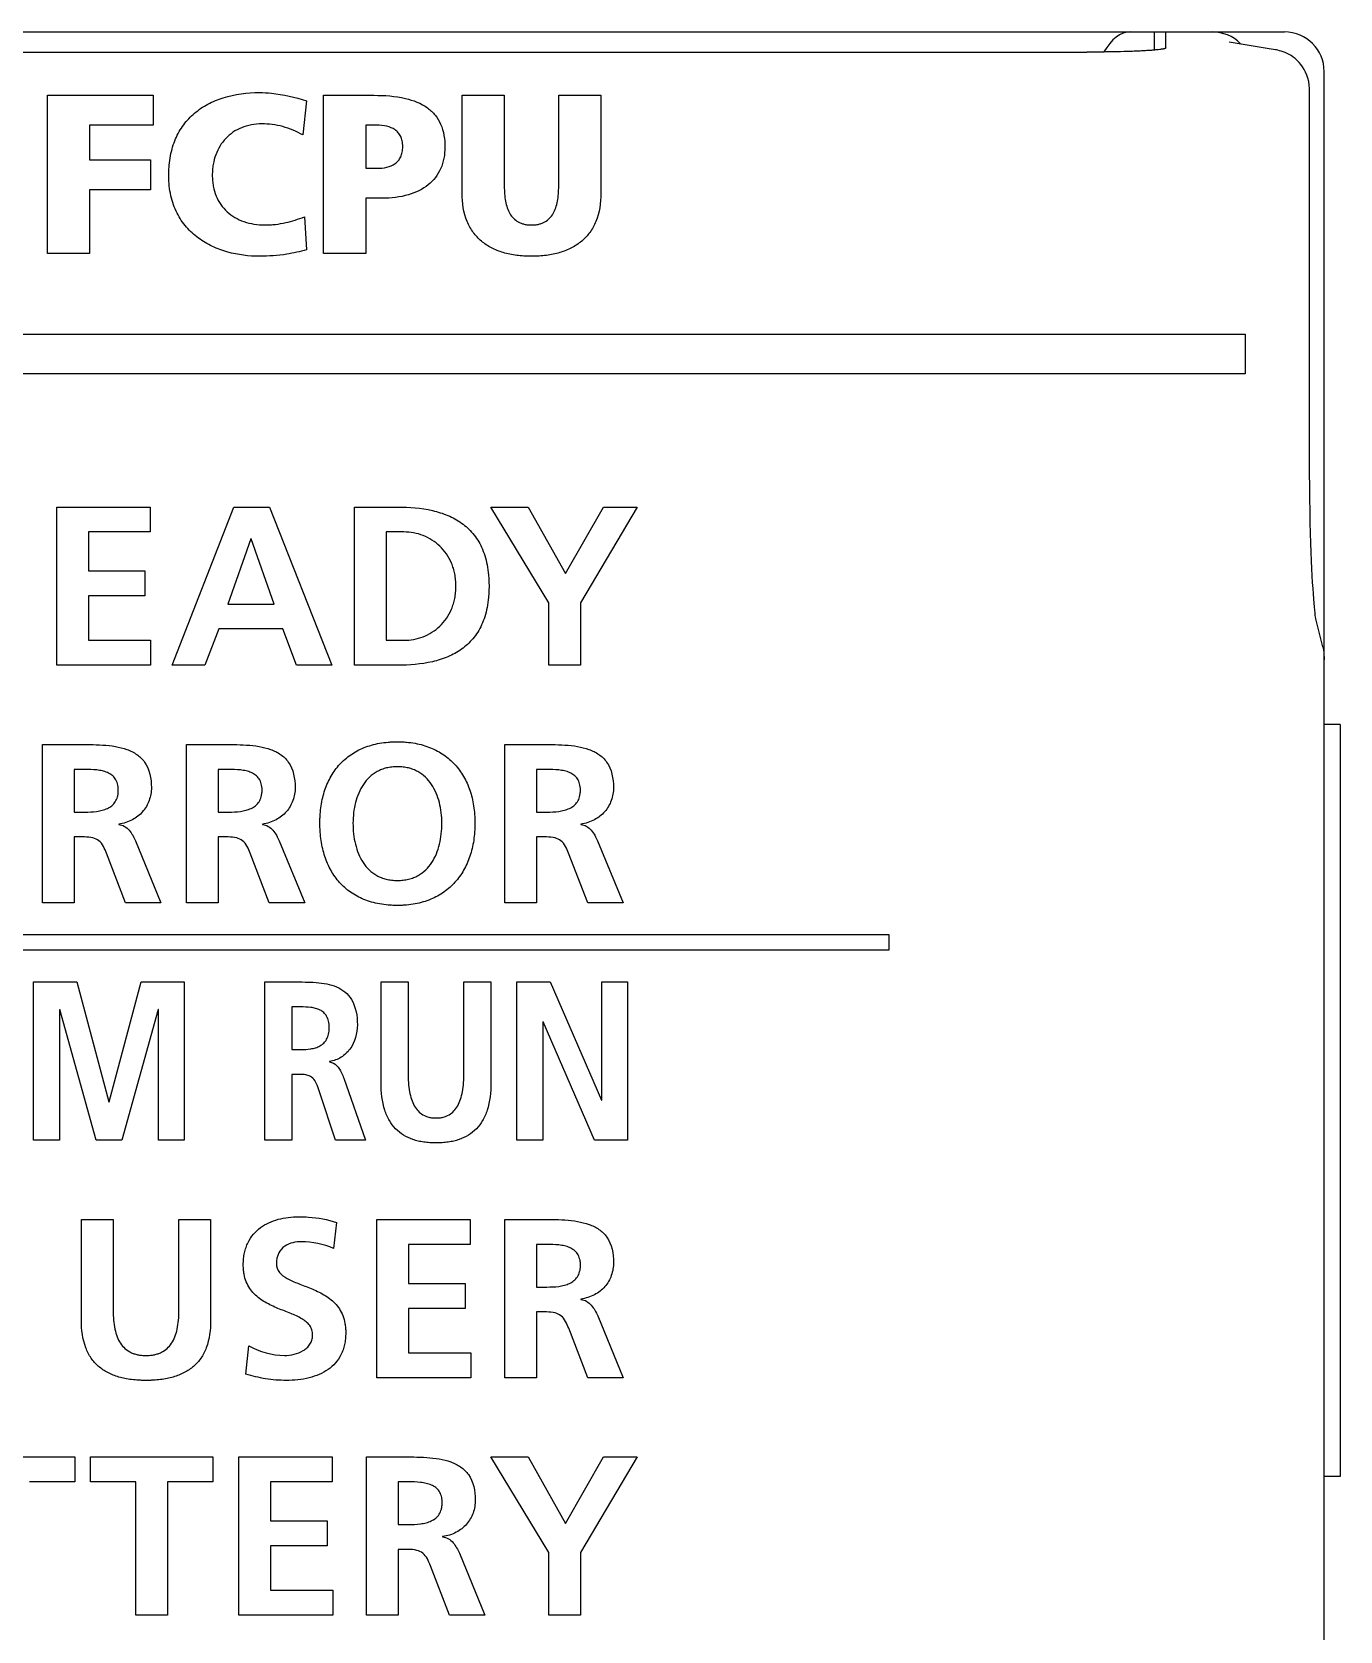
# Model space of a CAD drawing. Extents: x -3 to 202, y 0 to 153.
# Drawn here: x 185.77 to 202.3, y 104.28 to 124.48 of the extents above; entities that cross this region are included whole.
import ezdxf

# ---------------------------------------------------------------- set-up
doc = ezdxf.new("R2010")
doc.units = 0
doc.header["$LTSCALE"] = 19.36
doc.layers.get('0').update_dxf_attribs({"linetype": 'CONTINUOUS'})

msp = doc.modelspace()

# ---------------------------------------------------------------- linework, layer by layer
at = {"color": 7, "linetype": 'CONTINUOUS'}
for p, q in [((174.7985, 124.4832), (201.5985, 124.4832)), ((199.9485, 124.4832), (199.9485, 124.2539)), ((200.0985, 124.2818), (200.0985, 124.4832)), ((201.4038, 124.2712), (200.8979, 124.3555)), ((201.039, 124.3374), (201.0453, 124.331)), ((201.4848, 124.2577), (201.4038, 124.2712)), ((201.494, 124.256), (201.4848, 124.2577)), ((201.5135, 124.2521), (201.494, 124.256)), ((201.5346, 124.2471), (201.5135, 124.2521)), ((201.5569, 124.2407), (201.5346, 124.2471)), ((201.5801, 124.2329), (201.5569, 124.2407)), ((177.2985, 124.2288), (199.0985, 124.2288)), ((201.6042, 124.2235), (201.5801, 124.2329)), ((201.6289, 124.2123), (201.6042, 124.2235)), ((201.6541, 124.1992), (201.6289, 124.2123)), ((201.6796, 124.184), (201.6541, 124.1992)), ((201.7053, 124.1665), (201.6796, 124.184)), ((201.7309, 124.1467), (201.7053, 124.1665)), ((201.756, 124.1243), (201.7309, 124.1467)), ((201.7805, 124.0995), (201.756, 124.1243)), ((201.8038, 124.0721), (201.7805, 124.0995)), ((201.8257, 124.0421), (201.8038, 124.0721)), ((201.8459, 124.0097), (201.8257, 124.0421)), ((201.8641, 123.9748), (201.8459, 124.0097)), ((201.8799, 123.9376), (201.8641, 123.9748)), ((201.8929, 123.8981), (201.8799, 123.9376)), ((201.9028, 123.8566), (201.8929, 123.8981)), ((201.9092, 123.8133), (201.9028, 123.8566)), ((202.0985, 18.9832), (202.0985, 123.9832)), ((185.9691, 123.6831), (187.3065, 123.6831)), ((185.9691, 121.6842), (185.9691, 123.6831)), ((187.3065, 123.6831), (187.3065, 123.3052)), ((189.458, 123.6831), (190.0939, 123.6831)), ((189.458, 121.6842), (189.458, 123.6831)), ((191.2081, 123.6831), (191.7407, 123.6831)), ((191.2081, 122.4432), (191.2081, 123.6831)), ((191.7407, 123.6831), (191.7407, 122.5317)), ((192.428, 123.6831), (192.9606, 123.6831)), ((192.428, 122.5317), (192.428, 123.6831)), ((192.9606, 123.6831), (192.9606, 122.4432)), ((201.9119, 123.7685), (201.9092, 123.8133)), ((201.9119, 123.7613), (201.9119, 123.7685)), ((201.9125, 119.0683), (201.9119, 123.7613)), ((189.2399, 123.6145), (189.1968, 123.1818)), ((187.3065, 123.3052), (186.5017, 123.3052)), ((186.5017, 123.3052), (186.5017, 122.8669)), ((190.128, 123.3052), (189.9906, 123.3052)), ((189.9906, 123.3052), (189.9906, 122.7612)), ((186.5017, 122.8669), (187.2721, 122.8669)), ((187.2721, 122.8669), (187.2721, 122.489)), ((189.9906, 122.7612), (190.128, 122.7612)), ((187.2721, 122.489), (186.5017, 122.489)), ((186.5017, 122.489), (186.5017, 121.6842)), ((190.1969, 122.3829), (189.9906, 122.3829)), ((189.9906, 122.3829), (189.9906, 121.6842)), ((189.2168, 122.1483), (189.2426, 121.7301)), ((186.5017, 121.6842), (185.9691, 121.6842)), ((189.9906, 121.6842), (189.458, 121.6842)), ((175.2986, 120.6654), (201.0983, 120.6654)), ((201.0983, 120.6654), (201.0983, 120.1651)), ((201.0983, 120.1651), (175.2986, 120.1651)), ((201.9135, 118.9053), (201.9125, 119.0683)), ((201.9151, 118.7433), (201.9135, 118.9053)), ((201.9173, 118.5848), (201.9151, 118.7433)), ((201.9201, 118.4319), (201.9173, 118.5848)), ((186.0856, 118.482), (187.2652, 118.482)), ((186.0856, 116.4832), (186.0856, 118.482)), ((187.2652, 118.482), (187.2652, 118.1672)), ((187.5435, 116.4832), (188.3228, 118.482)), ((188.3228, 118.482), (188.7748, 118.482)), ((188.7748, 118.482), (189.5596, 116.4832)), ((189.8466, 118.482), (190.3933, 118.482)), ((189.8466, 116.4832), (189.8466, 118.482)), ((191.5708, 118.482), (192.0408, 118.482)), ((192.3012, 117.2735), (191.5708, 118.482)), ((192.0408, 118.482), (192.5131, 117.6432)), ((192.5131, 117.6432), (192.9944, 118.482)), ((193.4181, 118.482), (192.7022, 117.2735)), ((192.9944, 118.482), (193.4181, 118.482)), ((201.9233, 118.2867), (201.9201, 118.4319)), ((201.9269, 118.1512), (201.9233, 118.2867)), ((187.2652, 118.1672), (186.4866, 118.1672)), ((186.4866, 118.1672), (186.4866, 117.6745)), ((188.5374, 118.081), (188.248, 117.2563)), ((188.5433, 118.081), (188.5374, 118.081)), ((188.8323, 117.2563), (188.5433, 118.081)), ((190.4708, 118.1672), (190.2472, 118.1672)), ((190.2472, 118.1672), (190.2472, 116.7981)), ((201.9308, 118.0258), (201.9269, 118.1512)), ((201.9349, 117.9099), (201.9308, 118.0258)), ((201.9392, 117.8027), (201.9349, 117.9099)), ((201.9436, 117.7035), (201.9392, 117.8027)), ((186.4866, 117.6745), (187.1997, 117.6745)), ((187.1997, 117.6745), (187.1997, 117.3596)), ((201.9481, 117.612), (201.9436, 117.7035)), ((201.9527, 117.5282), (201.9481, 117.612)), ((201.9573, 117.452), (201.9527, 117.5282)), ((201.9619, 117.3833), (201.9573, 117.452)), ((201.9664, 117.3218), (201.9619, 117.3833)), ((187.1997, 117.3596), (186.4866, 117.3596)), ((186.4866, 117.3596), (186.4866, 116.7981)), ((188.248, 117.2563), (188.8323, 117.2563)), ((192.3012, 116.4832), (192.3012, 117.2735)), ((192.7022, 117.2735), (192.7022, 116.4832)), ((201.9708, 117.2675), (201.9664, 117.3218)), ((201.975, 117.22), (201.9708, 117.2675)), ((201.979, 117.179), (201.975, 117.22)), ((201.9828, 117.144), (201.979, 117.179)), ((201.9862, 117.1148), (201.9828, 117.144)), ((201.9893, 117.091), (201.9862, 117.1148)), ((201.992, 117.0727), (201.9893, 117.091)), ((201.994, 117.0602), (201.992, 117.0727)), ((201.9952, 117.0538), (201.994, 117.0602)), ((202.0797, 116.7137), (201.9951, 117.0542)), ((186.4866, 116.7981), (187.271, 116.7981)), ((187.271, 116.7981), (187.271, 116.4832)), ((188.1333, 116.9414), (187.959, 116.4832)), ((188.944, 116.9414), (188.1333, 116.9414)), ((189.1159, 116.4832), (188.944, 116.9414)), ((190.2472, 116.7981), (190.4708, 116.7981)), ((187.271, 116.4832), (186.0856, 116.4832)), ((187.959, 116.4832), (187.5435, 116.4832)), ((189.5596, 116.4832), (189.1159, 116.4832)), ((190.3933, 116.4832), (189.8466, 116.4832)), ((192.7022, 116.4832), (192.3012, 116.4832)), ((202.2985, 115.7332), (202.0985, 115.7332)), ((202.2985, 115.7332), (202.2985, 106.2332)), ((185.9075, 115.482), (186.3398, 115.482)), ((185.9075, 113.4832), (185.9075, 115.482)), ((187.7237, 115.482), (188.1561, 115.482)), ((187.7237, 113.4832), (187.7237, 115.482)), ((191.7455, 115.482), (192.1779, 115.482)), ((191.7455, 113.4832), (191.7455, 115.482)), ((186.4401, 115.1672), (186.3085, 115.1672)), ((186.3085, 115.1672), (186.3085, 114.6287)), ((188.2563, 115.1672), (188.1247, 115.1672)), ((188.1247, 115.1672), (188.1247, 114.6287)), ((192.2781, 115.1672), (192.1465, 115.1672)), ((192.1465, 115.1672), (192.1465, 114.6287)), ((186.3085, 114.6287), (186.4401, 114.6287)), ((188.1247, 114.6287), (188.2563, 114.6287)), ((192.1465, 114.6287), (192.2781, 114.6287)), ((186.8697, 114.4768), (186.8697, 114.4713)), ((188.6859, 114.4768), (188.6859, 114.4713)), ((192.7077, 114.4768), (192.7077, 114.4713)), ((186.4373, 114.3138), (186.3085, 114.3138)), ((186.3085, 114.3138), (186.3085, 113.4832)), ((187.0815, 114.2649), (187.4023, 113.4832)), ((188.2536, 114.3138), (188.1247, 114.3138)), ((188.1247, 114.3138), (188.1247, 113.4832)), ((188.8978, 114.2649), (189.2185, 113.4832)), ((192.2754, 114.3138), (192.1465, 114.3138)), ((192.1465, 114.3138), (192.1465, 113.4832)), ((192.9196, 114.2649), (193.2403, 113.4832)), ((186.9558, 113.4832), (186.715, 114.1074)), ((188.772, 113.4832), (188.5312, 114.1074)), ((192.7939, 113.4832), (192.553, 114.1074)), ((186.3085, 113.4832), (185.9075, 113.4832)), ((187.4023, 113.4832), (186.9558, 113.4832)), ((188.1247, 113.4832), (187.7237, 113.4832)), ((189.2185, 113.4832), (188.772, 113.4832)), ((192.1465, 113.4832), (191.7455, 113.4832)), ((193.2403, 113.4832), (192.7939, 113.4832)), ((175.7992, 113.0825), (196.5993, 113.0825)), ((196.5993, 113.0825), (196.5993, 112.8824)), ((196.5993, 112.8824), (175.7992, 112.8824)), ((185.7941, 112.4819), (186.3391, 112.4819)), ((185.7941, 110.483), (185.7941, 112.4819)), ((186.3391, 112.4819), (186.7429, 110.9671)), ((186.7481, 110.9671), (187.1518, 112.4819)), ((187.1518, 112.4819), (187.6968, 112.4819)), ((187.6968, 112.4819), (187.6968, 110.483)), ((188.7159, 112.4819), (189.0835, 112.4819)), ((188.7159, 110.483), (188.7159, 112.4819)), ((190.1842, 112.4819), (190.5246, 112.4819)), ((190.1842, 111.2046), (190.1842, 112.4819)), ((190.5246, 112.4819), (190.5246, 111.3278)), ((191.2305, 112.4819), (191.5708, 112.4819)), ((191.2305, 111.3278), (191.2305, 112.4819)), ((191.5708, 112.4819), (191.5708, 111.2046)), ((191.9009, 112.4819), (192.3191, 112.4819)), ((191.9009, 110.483), (191.9009, 112.4819)), ((192.3191, 112.4819), (192.9665, 110.9871)), ((192.9713, 112.4819), (193.2972, 112.4819)), ((192.9713, 110.9871), (192.9713, 112.4819)), ((193.2972, 112.4819), (193.2972, 110.483)), ((186.1252, 112.1325), (186.12, 112.1269)), ((186.12, 112.1269), (186.12, 110.483)), ((186.5823, 110.483), (186.1252, 112.1325)), ((187.3658, 112.1325), (186.9086, 110.483)), ((187.3709, 112.1325), (187.3658, 112.1325)), ((187.3709, 110.483), (187.3709, 112.1325)), ((189.1686, 112.1668), (189.0566, 112.1668)), ((189.0566, 112.1668), (189.0566, 111.6285)), ((192.2316, 111.9779), (192.2268, 111.9779)), ((192.2268, 111.9779), (192.2268, 110.483)), ((192.8814, 110.483), (192.2316, 111.9779)), ((189.0566, 111.6285), (189.1686, 111.6285)), ((189.1662, 111.3135), (189.0566, 111.3135)), ((189.0566, 111.3135), (189.0566, 110.483)), ((189.5334, 111.4768), (189.5334, 111.4711)), ((189.6065, 110.483), (189.4022, 111.1073)), ((189.7136, 111.2649), (189.9861, 110.483)), ((186.7429, 110.9671), (186.7481, 110.9671)), ((192.9665, 110.9871), (192.9713, 110.9871)), ((186.12, 110.483), (185.7941, 110.483)), ((186.9086, 110.483), (186.5823, 110.483)), ((187.6968, 110.483), (187.3709, 110.483)), ((189.0566, 110.483), (188.7159, 110.483)), ((189.9861, 110.483), (189.6065, 110.483)), ((192.2268, 110.483), (191.9009, 110.483)), ((193.2972, 110.483), (192.8814, 110.483)), ((186.398, 109.4815), (186.799, 109.4815)), ((186.398, 108.2043), (186.398, 109.4815)), ((186.799, 109.4815), (186.799, 108.3274)), ((187.6293, 109.4815), (188.0303, 109.4815)), ((187.6293, 108.3274), (187.6293, 109.4815)), ((188.0303, 109.4815), (188.0303, 108.2043)), ((189.6202, 109.4443), (189.5827, 109.115)), ((190.1301, 109.4815), (191.3101, 109.4815)), ((190.1301, 107.4827), (190.1301, 109.4815)), ((191.3101, 109.4815), (191.3101, 109.1665)), ((191.7462, 109.4815), (192.1786, 109.4815)), ((191.7462, 107.4827), (191.7462, 109.4815)), ((191.3101, 109.1665), (190.5311, 109.1665)), ((190.5311, 109.1665), (190.5311, 108.674)), ((192.2788, 109.1665), (192.1469, 109.1665)), ((192.1469, 109.1665), (192.1469, 108.6282)), ((190.5311, 108.674), (191.2442, 108.674)), ((191.2442, 108.674), (191.2442, 108.359)), ((192.1469, 108.6282), (192.2788, 108.6282)), ((191.2442, 108.359), (190.5311, 108.359)), ((190.5311, 108.359), (190.5311, 107.7978)), ((192.2757, 108.3131), (192.1469, 108.3131)), ((192.1469, 108.3131), (192.1469, 107.4827)), ((192.7084, 108.4764), (192.7084, 108.4708)), ((192.7942, 107.4827), (192.5537, 108.107)), ((192.9203, 108.2646), (193.241, 107.4827)), ((188.4747, 107.5256), (188.5119, 107.8865)), ((190.5311, 107.7978), (191.3159, 107.7978)), ((191.3159, 107.7978), (191.3159, 107.4827)), ((191.3159, 107.4827), (190.1301, 107.4827)), ((192.1469, 107.4827), (191.7462, 107.4827)), ((193.241, 107.4827), (192.7942, 107.4827)), ((184.7702, 106.4814), (186.3164, 106.4814)), ((186.3164, 106.4814), (186.3164, 106.1665)), ((186.5134, 106.4814), (188.0599, 106.4814)), ((186.5134, 106.1665), (186.5134, 106.4814)), ((188.0599, 106.4814), (188.0599, 106.1665)), ((188.3869, 106.4814), (189.5668, 106.4814)), ((188.3869, 104.4825), (188.3869, 106.4814)), ((189.5668, 106.4814), (189.5668, 106.1665)), ((189.9992, 106.4814), (190.4319, 106.4814)), ((189.9992, 104.4825), (189.9992, 106.4814)), ((191.5708, 106.4814), (192.0408, 106.4814)), ((192.3012, 105.2728), (191.5708, 106.4814)), ((192.0408, 106.4814), (192.5131, 105.6425)), ((192.5131, 105.6425), (192.9944, 106.4814)), ((193.4181, 106.4814), (192.7022, 105.2728)), ((192.9944, 106.4814), (193.4181, 106.4814)), ((186.3164, 106.1665), (185.7438, 106.1665)), ((187.0864, 106.1665), (186.5134, 106.1665)), ((187.0864, 104.4825), (187.0864, 106.1665)), ((188.0599, 106.1665), (187.4874, 106.1665)), ((187.4874, 106.1665), (187.4874, 104.4825)), ((189.5668, 106.1665), (188.7879, 106.1665)), ((188.7879, 106.1665), (188.7879, 105.6739)), ((190.5318, 106.1665), (190.4002, 106.1665)), ((190.4002, 106.1665), (190.4002, 105.628)), ((202.2985, 106.2332), (202.0985, 106.2332)), ((188.7879, 105.6739), (189.501, 105.6739)), ((189.501, 105.6739), (189.501, 105.359)), ((190.4002, 105.628), (190.5318, 105.628)), ((190.9618, 105.4761), (190.9618, 105.4706)), ((189.501, 105.359), (188.7879, 105.359)), ((188.7879, 105.359), (188.7879, 104.7974)), ((190.529, 105.3132), (190.4002, 105.3132)), ((190.4002, 105.3132), (190.4002, 104.4825)), ((191.1733, 105.2642), (191.4944, 104.4825)), ((192.3012, 104.4825), (192.3012, 105.2728)), ((192.7022, 105.2728), (192.7022, 104.4825)), ((191.0475, 104.4825), (190.8067, 105.1068)), ((188.7879, 104.7974), (189.5727, 104.7974)), ((189.5727, 104.7974), (189.5727, 104.4825)), ((187.4874, 104.4825), (187.0864, 104.4825)), ((189.5727, 104.4825), (188.3869, 104.4825)), ((190.4002, 104.4825), (189.9992, 104.4825)), ((191.4944, 104.4825), (191.0475, 104.4825)), ((192.7022, 104.4825), (192.3012, 104.4825))]:
    msp.add_line(p, q, dxfattribs=at)
msp.add_arc((201.5985, 123.9832), 0.5, 0, 90, dxfattribs=at)
for centre, major_axis, ratio, start_param, end_param in [((199.6485, 123.4832), (0, 1), 0.5, 0, 0.7260492), ((200.6722, 123.9972), (0.4714, 0.1762), 0.9609015, 0.4043398, 1.199851)]:
    msp.add_ellipse(centre, major_axis=major_axis, ratio=ratio, start_param=start_param, end_param=end_param, dxfattribs=at)
for points, knots in [([(200.0985, 124.2818), (200.0985, 124.2808), (200.0971, 124.2786), (200.0932, 124.2762), (200.0872, 124.2737), (200.0788, 124.2712), (200.0682, 124.2688), (200.0552, 124.2663), (200.04, 124.2639), (200.0153, 124.2605), (199.9789, 124.2565), (199.9289, 124.2521), (199.871, 124.248), (199.8056, 124.2442), (199.7332, 124.2407), (199.6251, 124.2365), (199.4782, 124.2324), (199.2922, 124.2295), (199.1639, 124.2288), (199.0985, 124.2288)], [0, 0, 0, 0, 0.0028299, 0.0072073, 0.0136394, 0.0222675, 0.0331352, 0.0462487, 0.0615969, 0.0791566, 0.1207772, 0.1707803, 0.2287388, 0.2941405, 0.3663931, 0.4448288, 0.6172349, 0.8047438, 1, 1, 1, 1]), ([(188.6501, 121.6498), (188.5141, 121.6498), (188.3078, 121.6757), (188.0503, 121.7691), (187.8714, 121.8733), (187.7163, 122.0147), (187.6169, 122.164), (187.5589, 122.3009), (187.5261, 122.416), (187.5095, 122.519), (187.5026, 122.6065), (187.501, 122.6733), (187.5024, 122.7387), (187.5079, 122.8205), (187.5214, 122.918), (187.5484, 123.0287), (187.597, 123.1631), (187.6826, 123.314), (187.8229, 123.4636), (187.9944, 123.5788), (188.2658, 123.69), (188.4932, 123.7175), (188.647, 123.7175)], [0, 0, 0, 0, 0.1171077, 0.1762567, 0.2350923, 0.2942319, 0.3554843, 0.3878694, 0.4219927, 0.4583561, 0.4775463, 0.4974905, 0.5159326, 0.5338235, 0.5680937, 0.6006249, 0.6317457, 0.6910025, 0.7485932, 0.8068354, 0.8675058, 1, 1, 1, 1]), ([(188.647, 123.7175), (188.6975, 123.7175), (188.8987, 123.7062), (189.0956, 123.6575), (189.2399, 123.6145)], [0, 0, 0, 0, 0.2513558, 1, 1, 1, 1]), ([(190.0939, 123.6831), (190.227, 123.6831), (190.4622, 123.6684), (190.7314, 123.5678), (190.8719, 123.4366), (190.9695, 123.2741), (190.99, 123.1265), (190.99, 123.0275)], [0, 0, 0, 0, 0.3154548, 0.5557743, 0.6608731, 0.76522, 1, 1, 1, 1]), ([(188.6756, 123.3224), (188.5884, 123.3224), (188.4188, 123.2936), (188.2427, 123.1732), (188.1452, 123.0448), (188.0913, 122.933), (188.0642, 122.8302), (188.0532, 122.7431), (188.0504, 122.674), (188.0534, 122.6043), (188.0657, 122.515), (188.0957, 122.4114), (188.1555, 122.3014), (188.2634, 122.178), (188.4121, 122.093), (188.5804, 122.0517), (188.6826, 122.0442), (188.7405, 122.0451), (188.7515, 122.0455)], [0, 0, 0, 0, 0.126382, 0.2417863, 0.2994779, 0.3586708, 0.4204546, 0.4526518, 0.4858467, 0.5205452, 0.5537161, 0.6163312, 0.6756981, 0.7337466, 0.8522055, 0.9160389, 0.9841529, 1, 1, 1, 1]), ([(189.1968, 123.1818), (189.1159, 123.2265), (188.9473, 123.2991), (188.7646, 123.3224), (188.6756, 123.3224)], [0, 0, 0, 0, 0.5093485, 1, 1, 1, 1]), ([(190.128, 122.7612), (190.1712, 122.7612), (190.2527, 122.7675), (190.3479, 122.8049), (190.4038, 122.8561), (190.4349, 122.9056), (190.4501, 122.955), (190.4564, 122.9995), (190.4579, 123.0358), (190.4564, 123.0718), (190.4501, 123.1151), (190.4348, 123.1634), (190.4037, 123.2118), (190.3476, 123.2621), (190.2526, 123.2988), (190.1712, 123.3052), (190.128, 123.3052)], [0, 0, 0, 0, 0.1330407, 0.250252, 0.3062774, 0.3642834, 0.4283001, 0.4639084, 0.502525, 0.5400835, 0.5747746, 0.6373719, 0.6944771, 0.7500186, 0.8669691, 1, 1, 1, 1]), ([(190.99, 123.0275), (190.99, 122.9353), (190.9597, 122.7537), (190.7871, 122.5314), (190.5166, 122.4044), (190.3093, 122.3829), (190.1969, 122.3829)], [0, 0, 0, 0, 0.2406885, 0.4632207, 0.7066885, 1, 1, 1, 1]), ([(192.9606, 122.4432), (192.9606, 122.3231), (192.9355, 122.1463), (192.8271, 121.9495), (192.7214, 121.8362), (192.5908, 121.7504), (192.4387, 121.691), (192.2989, 121.6629), (192.179, 121.6516), (192.0845, 121.6489), (191.99, 121.6516), (191.8701, 121.6629), (191.7302, 121.691), (191.5781, 121.7504), (191.4475, 121.8362), (191.3417, 121.9495), (191.2332, 122.1462), (191.2081, 122.3231), (191.2081, 122.4432)], [0, 0, 0, 0, 0.1342205, 0.1924924, 0.2486736, 0.3056104, 0.3655567, 0.4300349, 0.4642875, 0.499956, 0.535626, 0.5698825, 0.6343751, 0.6943404, 0.7512968, 0.807494, 0.8657759, 1, 1, 1, 1]), ([(191.7407, 122.5317), (191.7407, 122.4692), (191.7462, 122.3775), (191.7749, 122.2632), (191.8073, 122.1894), (191.8535, 122.1272), (191.9047, 122.0881), (191.9521, 122.0662), (191.9924, 122.0539), (192.0288, 122.0478), (192.0599, 122.0454), (192.0845, 122.0447), (192.1091, 122.0454), (192.1401, 122.0478), (192.1765, 122.0539), (192.2168, 122.0662), (192.2642, 122.0882), (192.3153, 122.1272), (192.3614, 122.1894), (192.3938, 122.2632), (192.4225, 122.3775), (192.428, 122.4692), (192.428, 122.5317)], [0, 0, 0, 0, 0.1384708, 0.2014312, 0.2600685, 0.3156862, 0.3711718, 0.4002666, 0.4310369, 0.4641106, 0.481708, 0.5001033, 0.5184755, 0.5360513, 0.5690865, 0.5998243, 0.6288927, 0.6843424, 0.7399417, 0.7985715, 0.8615295, 1, 1, 1, 1]), ([(188.7515, 122.0455), (188.7624, 122.0458), (188.7952, 122.0474), (188.8713, 122.0544), (189.0179, 122.0799), (189.1395, 122.1178), (189.2168, 122.1483)], [0, 0, 0, 0, 0.0685367, 0.2058152, 0.4789194, 1, 1, 1, 1]), ([(189.2426, 121.7301), (189.1595, 121.7097), (188.9648, 121.6634), (188.7642, 121.6498), (188.6501, 121.6498)], [0, 0, 0, 0, 0.4287349, 1, 1, 1, 1]), ([(190.3933, 118.482), (190.5404, 118.482), (190.7579, 118.4655), (191.0278, 118.3822), (191.2045, 118.2868), (191.3532, 118.1508), (191.4444, 118.0038), (191.4965, 117.8675), (191.5259, 117.7504), (191.5404, 117.6448), (191.5464, 117.5542), (191.5479, 117.4826), (191.5464, 117.411), (191.5404, 117.3204), (191.5259, 117.2148), (191.4965, 117.0977), (191.4444, 116.9614), (191.3532, 116.8144), (191.2045, 116.6784), (191.0278, 116.583), (190.7579, 116.4997), (190.5404, 116.4832), (190.3933, 116.4832)], [0, 0, 0, 0, 0.1262384, 0.184979, 0.2413012, 0.2971701, 0.355966, 0.387862, 0.4221351, 0.4593369, 0.4792061, 0.5, 0.5207939, 0.5406631, 0.5778649, 0.612138, 0.644034, 0.7028299, 0.7586988, 0.815021, 0.8737616, 1, 1, 1, 1]), ([(190.4708, 116.7981), (190.5537, 116.7981), (190.6797, 116.8215), (190.829, 116.8967), (190.9295, 116.9747), (191.0142, 117.0736), (191.0677, 117.1716), (191.0989, 117.2583), (191.1164, 117.3291), (191.1272, 117.4043), (191.1307, 117.4826), (191.1272, 117.5609), (191.1164, 117.6362), (191.0989, 117.707), (191.0677, 117.7938), (191.0143, 117.8918), (190.9295, 117.9907), (190.829, 118.0686), (190.6797, 118.1437), (190.5537, 118.1672), (190.4708, 118.1672)], [0, 0, 0, 0, 0.117356, 0.1762325, 0.2356328, 0.2963174, 0.3594488, 0.3924584, 0.4267098, 0.4624597, 0.4999811, 0.5375294, 0.573299, 0.6075636, 0.640581, 0.7037148, 0.7643915, 0.8237807, 0.8826482, 1, 1, 1, 1]), ([(202.0797, 116.7137), (202.0828, 116.7013), (202.0941, 116.648), (202.0985, 116.5934), (202.0985, 116.5518)], [0, 0, 0, 0, 0.2359078, 1, 1, 1, 1]), ([(186.3398, 115.482), (186.4493, 115.482), (186.6122, 115.4835), (186.8241, 115.4612), (186.9706, 115.4259), (187.1005, 115.3631), (187.2497, 115.2191), (187.282, 115.051), (187.282, 114.9408)], [0, 0, 0, 0, 0.2635377, 0.3914939, 0.5118697, 0.6244725, 0.7347976, 1, 1, 1, 1]), ([(188.1561, 115.482), (188.2656, 115.482), (188.4285, 115.4835), (188.6404, 115.4612), (188.7868, 115.4259), (188.9167, 115.3631), (189.066, 115.2191), (189.0983, 115.051), (189.0983, 114.9408)], [0, 0, 0, 0, 0.2635377, 0.3914939, 0.5118697, 0.6244725, 0.7347976, 1, 1, 1, 1]), ([(190.3609, 113.4491), (190.351, 113.4493), (190.322, 113.4502), (190.2562, 113.4544), (190.1658, 113.4662), (190.0629, 113.4901), (189.9375, 113.5331), (189.7961, 113.6089), (189.6545, 113.7344), (189.5446, 113.8891), (189.4804, 114.0373), (189.4445, 114.1657), (189.425, 114.2689), (189.4153, 114.3582), (189.4114, 114.4319), (189.4104, 114.4885), (189.4114, 114.545), (189.4154, 114.6185), (189.4252, 114.7075), (189.445, 114.8101), (189.4813, 114.9375), (189.546, 115.0843), (189.6567, 115.2368), (189.7744, 115.3388), (189.8814, 115.4035), (189.9696, 115.4441), (190.0649, 115.4762), (190.1673, 115.4994), (190.2572, 115.511), (190.3323, 115.5157), (190.371, 115.5165), (190.3906, 115.5165)], [0, 0, 0, 0, 0.0092748, 0.0272996, 0.0618954, 0.0947934, 0.1262825, 0.1861563, 0.2440735, 0.3023664, 0.3629922, 0.3946896, 0.4274802, 0.4614763, 0.4789578, 0.4967725, 0.5145767, 0.5320284, 0.5659145, 0.5985421, 0.6300398, 0.6902152, 0.7480754, 0.8056325, 0.8350621, 0.865294, 0.8966248, 0.9293404, 0.9637118, 0.9816023, 1, 1, 1, 1]), ([(190.3906, 115.5165), (190.4099, 115.5165), (190.448, 115.5157), (190.5223, 115.5109), (190.6113, 115.4991), (190.7129, 115.4755), (190.8077, 115.4429), (190.8956, 115.4017), (191.0027, 115.3363), (191.1206, 115.2335), (191.232, 115.0807), (191.2978, 114.934), (191.3347, 114.807), (191.3549, 114.7052), (191.3671, 114.5984), (191.371, 114.4884), (191.3671, 114.3784), (191.3551, 114.2712), (191.3352, 114.1688), (191.2986, 114.0408), (191.2335, 113.8927), (191.1228, 113.7377), (190.981, 113.6114), (190.8398, 113.5346), (190.715, 113.4908), (190.6129, 113.4666), (190.5233, 113.4545), (190.4485, 113.4496), (190.4002, 113.4485), (190.3708, 113.4488), (190.3609, 113.4491)], [0, 0, 0, 0, 0.0178691, 0.0352703, 0.0687778, 0.1007762, 0.1315234, 0.1612869, 0.1903395, 0.2473028, 0.3045623, 0.3638878, 0.3948067, 0.4267309, 0.4597775, 0.4940449, 0.5283522, 0.5615068, 0.593591, 0.6247055, 0.6844724, 0.7421568, 0.7994759, 0.8585052, 0.8894095, 0.9215881, 0.9553169, 0.9728502, 0.990869, 1, 1, 1, 1]), ([(192.1779, 115.482), (192.2874, 115.482), (192.4503, 115.4835), (192.6622, 115.4612), (192.8086, 115.4259), (192.9385, 115.3631), (193.0878, 115.2191), (193.1201, 115.051), (193.1201, 114.9408)], [0, 0, 0, 0, 0.2635377, 0.3914939, 0.5118697, 0.6244725, 0.7347976, 1, 1, 1, 1]), ([(186.4401, 114.6287), (186.49, 114.6287), (186.5645, 114.6312), (186.6604, 114.6489), (186.7262, 114.6714), (186.784, 114.7064), (186.8216, 114.7482), (186.8431, 114.7886), (186.8552, 114.8237), (186.8613, 114.856), (186.8637, 114.884), (186.8644, 114.9061), (186.8638, 114.9279), (186.8613, 114.9549), (186.8554, 114.9859), (186.8434, 115.0196), (186.822, 115.058), (186.7844, 115.0975), (186.7269, 115.1298), (186.6613, 115.1501), (186.5651, 115.1655), (186.4904, 115.1672), (186.4401, 115.1672)], [0, 0, 0, 0, 0.130692, 0.1940865, 0.2543589, 0.3117774, 0.3688491, 0.398865, 0.4308727, 0.4657356, 0.4845139, 0.5043202, 0.5234502, 0.5415529, 0.5750781, 0.6057937, 0.6346009, 0.6896414, 0.7456743, 0.8051876, 0.8683609, 1, 1, 1, 1]), ([(188.2563, 114.6287), (188.3063, 114.6287), (188.3808, 114.6312), (188.4767, 114.6489), (188.5425, 114.6714), (188.6003, 114.7064), (188.6379, 114.7482), (188.6594, 114.7886), (188.6715, 114.8237), (188.6775, 114.856), (188.68, 114.884), (188.6806, 114.9061), (188.68, 114.9279), (188.6776, 114.9549), (188.6716, 114.9859), (188.6596, 115.0196), (188.6383, 115.058), (188.6007, 115.0975), (188.5432, 115.1298), (188.4776, 115.1501), (188.3814, 115.1655), (188.3067, 115.1672), (188.2563, 115.1672)], [0, 0, 0, 0, 0.130692, 0.1940865, 0.2543589, 0.3117774, 0.3688491, 0.398865, 0.4308727, 0.4657356, 0.4845139, 0.5043202, 0.5234502, 0.5415529, 0.5750781, 0.6057937, 0.6346009, 0.6896414, 0.7456743, 0.8051876, 0.8683609, 1, 1, 1, 1]), ([(190.3906, 115.2016), (190.3783, 115.2016), (190.3543, 115.2009), (190.3079, 115.1969), (190.2528, 115.1871), (190.1911, 115.1675), (190.1165, 115.1327), (190.0345, 115.0723), (189.9564, 114.9785), (189.8979, 114.869), (189.8436, 114.7065), (189.8244, 114.5306), (189.8334, 114.3541), (189.8559, 114.2236), (189.8948, 114.1008), (189.9519, 113.9895), (190.0293, 113.8943), (190.1117, 113.8333), (190.1869, 113.7982), (190.2497, 113.7786), (190.3058, 113.7687), (190.3533, 113.7646), (190.378, 113.764), (190.3906, 113.764)], [0, 0, 0, 0, 0.0178836, 0.0351608, 0.0681425, 0.0994804, 0.1296721, 0.1882476, 0.2467977, 0.3068677, 0.3688955, 0.4966364, 0.5625221, 0.6272162, 0.6899392, 0.75037, 0.8090969, 0.867959, 0.8984554, 0.9302651, 0.9639249, 0.9816283, 1, 1, 1, 1]), ([(190.3906, 113.764), (190.4031, 113.764), (190.4277, 113.7646), (190.4752, 113.7687), (190.5313, 113.7786), (190.594, 113.7982), (190.6692, 113.8333), (190.7515, 113.8943), (190.8289, 113.9895), (190.8859, 114.1008), (190.9248, 114.2236), (190.9473, 114.3541), (190.9564, 114.5306), (190.9372, 114.7065), (190.8829, 114.869), (190.8244, 114.9785), (190.7464, 115.0723), (190.6644, 115.1327), (190.5899, 115.1675), (190.5282, 115.1871), (190.4732, 115.1969), (190.4268, 115.2009), (190.4028, 115.2016), (190.3906, 115.2016)], [0, 0, 0, 0, 0.0183615, 0.0360556, 0.0696992, 0.1014964, 0.1319838, 0.1908382, 0.2495686, 0.3100106, 0.3727491, 0.4374607, 0.5033647, 0.6311408, 0.6931837, 0.7532646, 0.8118181, 0.8703857, 0.9005684, 0.9318936, 0.9648589, 0.9821267, 1, 1, 1, 1]), ([(192.2781, 114.6287), (192.3281, 114.6287), (192.4026, 114.6312), (192.4985, 114.6489), (192.5643, 114.6714), (192.6221, 114.7064), (192.6597, 114.7482), (192.6812, 114.7886), (192.6933, 114.8237), (192.6993, 114.856), (192.7018, 114.884), (192.7024, 114.9061), (192.7018, 114.9279), (192.6994, 114.9549), (192.6934, 114.9859), (192.6814, 115.0196), (192.6601, 115.058), (192.6225, 115.0975), (192.565, 115.1298), (192.4994, 115.1501), (192.4032, 115.1655), (192.3285, 115.1672), (192.2781, 115.1672)], [0, 0, 0, 0, 0.130692, 0.1940865, 0.2543589, 0.3117774, 0.3688491, 0.398865, 0.4308727, 0.4657356, 0.4845139, 0.5043202, 0.5234502, 0.5415529, 0.5750781, 0.6057937, 0.6346009, 0.6896414, 0.7456743, 0.8051876, 0.8683609, 1, 1, 1, 1]), ([(187.282, 114.9408), (187.282, 114.8844), (187.2638, 114.7726), (187.1788, 114.626), (187.0424, 114.5187), (186.9292, 114.4848), (186.8697, 114.4768)], [0, 0, 0, 0, 0.2496913, 0.4896488, 0.7340079, 1, 1, 1, 1]), ([(189.0983, 114.9408), (189.0983, 114.8844), (189.0801, 114.7726), (188.995, 114.626), (188.8587, 114.5187), (188.7455, 114.4848), (188.6859, 114.4768)], [0, 0, 0, 0, 0.2496913, 0.4896488, 0.7340079, 1, 1, 1, 1]), ([(193.1201, 114.9408), (193.1201, 114.8844), (193.1019, 114.7726), (193.0168, 114.626), (192.8805, 114.5187), (192.7673, 114.4848), (192.7077, 114.4768)], [0, 0, 0, 0, 0.2496913, 0.4896488, 0.7340079, 1, 1, 1, 1]), ([(186.8697, 114.4713), (186.8953, 114.4692), (186.946, 114.4525), (187.0236, 114.3821), (187.0603, 114.3122), (187.0815, 114.2649)], [0, 0, 0, 0, 0.2491754, 0.4970951, 1, 1, 1, 1]), ([(188.6859, 114.4713), (188.7115, 114.4692), (188.7623, 114.4525), (188.8398, 114.3821), (188.8765, 114.3122), (188.8978, 114.2649)], [0, 0, 0, 0, 0.2491754, 0.4970951, 1, 1, 1, 1]), ([(192.7077, 114.4713), (192.7333, 114.4692), (192.7841, 114.4525), (192.8616, 114.3821), (192.8983, 114.3122), (192.9196, 114.2649)], [0, 0, 0, 0, 0.2491754, 0.4970951, 1, 1, 1, 1]), ([(186.715, 114.1074), (186.6927, 114.1654), (186.6552, 114.2564), (186.537, 114.3107), (186.4731, 114.3138), (186.4373, 114.3138)], [0, 0, 0, 0, 0.4952646, 0.7145348, 1, 1, 1, 1]), ([(188.5312, 114.1074), (188.509, 114.1654), (188.4714, 114.2564), (188.3533, 114.3107), (188.2893, 114.3138), (188.2536, 114.3138)], [0, 0, 0, 0, 0.4952646, 0.7145348, 1, 1, 1, 1]), ([(192.553, 114.1074), (192.5308, 114.1654), (192.4932, 114.2564), (192.3751, 114.3107), (192.3111, 114.3138), (192.2754, 114.3138)], [0, 0, 0, 0, 0.4952646, 0.7145348, 1, 1, 1, 1]), ([(189.0835, 112.4819), (189.1765, 112.4819), (189.3151, 112.4833), (189.4954, 112.461), (189.6207, 112.4251), (189.7322, 112.3609), (189.8604, 112.2114), (189.8838, 112.0498), (189.8838, 111.9407)], [0, 0, 0, 0, 0.2485872, 0.369593, 0.4845092, 0.5948573, 0.7083785, 1, 1, 1, 1]), ([(189.1686, 111.6285), (189.211, 111.6285), (189.2745, 111.6311), (189.356, 111.6488), (189.4123, 111.6717), (189.4616, 111.7073), (189.4929, 111.7489), (189.5108, 111.7888), (189.5211, 111.8239), (189.5261, 111.8561), (189.5282, 111.884), (189.5288, 111.9061), (189.5283, 111.9279), (189.5262, 111.9548), (189.5212, 111.9856), (189.511, 112.0192), (189.4932, 112.0571), (189.462, 112.0964), (189.4129, 112.1292), (189.3568, 112.1497), (189.2749, 112.1651), (189.2113, 112.1668), (189.1686, 112.1668)], [0, 0, 0, 0, 0.1229187, 0.1829409, 0.2408504, 0.2977237, 0.3569233, 0.3891354, 0.4240695, 0.4625181, 0.4833077, 0.5052576, 0.5264132, 0.5464117, 0.5832992, 0.6167259, 0.647521, 0.7043035, 0.759495, 0.8164686, 0.8761861, 1, 1, 1, 1]), ([(189.8838, 111.9407), (189.8838, 111.8336), (189.8395, 111.6677), (189.684, 111.5209), (189.5847, 111.4849), (189.5334, 111.4768)], [0, 0, 0, 0, 0.511625, 0.7518194, 1, 1, 1, 1]), ([(189.4022, 111.1073), (189.3916, 111.1396), (189.3717, 111.1963), (189.3258, 111.2696), (189.2522, 111.31), (189.1966, 111.3135), (189.1662, 111.3135)], [0, 0, 0, 0, 0.2965619, 0.5238877, 0.7346267, 1, 1, 1, 1]), ([(189.5334, 111.4711), (189.5665, 111.468), (189.6325, 111.4282), (189.6804, 111.345), (189.7047, 111.2881), (189.7136, 111.2649)], [0, 0, 0, 0, 0.3497473, 0.7388056, 1, 1, 1, 1]), ([(190.5246, 111.3278), (190.5246, 111.2502), (190.5308, 111.1388), (190.5641, 111.002), (190.5994, 110.9187), (190.648, 110.8506), (190.7114, 110.7999), (190.7753, 110.775), (190.8318, 110.7652), (190.8777, 110.7628), (190.9236, 110.7652), (190.9799, 110.775), (191.0438, 110.7999), (191.1071, 110.8506), (191.1556, 110.9187), (191.191, 111.002), (191.2243, 111.1388), (191.2305, 111.2502), (191.2305, 111.3278)], [0, 0, 0, 0, 0.1546891, 0.2207912, 0.2800609, 0.3341516, 0.3860112, 0.4397799, 0.468867, 0.5000924, 0.5312775, 0.5603299, 0.6140458, 0.6658735, 0.7199482, 0.7792112, 0.8453112, 1, 1, 1, 1]), ([(191.5708, 111.2046), (191.5708, 111.0889), (191.5549, 110.9226), (191.4731, 110.731), (191.3925, 110.6229), (191.29, 110.5415), (191.1899, 110.496), (191.1026, 110.4713), (191.0315, 110.4581), (190.956, 110.4504), (190.8777, 110.4479), (190.7993, 110.4504), (190.7238, 110.4581), (190.6526, 110.4713), (190.5652, 110.496), (190.4652, 110.5415), (190.3626, 110.6229), (190.282, 110.731), (190.2002, 110.9226), (190.1842, 111.0889), (190.1842, 111.2046)], [0, 0, 0, 0, 0.1477684, 0.2084422, 0.2640649, 0.318084, 0.3737873, 0.4031544, 0.4338473, 0.4660588, 0.4999351, 0.5338372, 0.5660711, 0.5967833, 0.6261665, 0.6818934, 0.7359262, 0.7915553, 0.8522313, 1, 1, 1, 1]), ([(188.9643, 107.7633), (189.0045, 107.7633), (189.0861, 107.7737), (189.1824, 107.8104), (189.2483, 107.8582), (189.2877, 107.9032), (189.3092, 107.9487), (189.318, 107.9888), (189.3202, 108.0215), (189.3179, 108.0546), (189.3083, 108.0963), (189.2839, 108.1436), (189.2386, 108.1904), (189.1591, 108.2445), (189.037, 108.2976), (188.879, 108.3572), (188.7184, 108.43), (188.5966, 108.5177), (188.5206, 108.6107), (188.4765, 108.695), (188.454, 108.7759), (188.4446, 108.8477), (188.4425, 108.8998), (188.4437, 108.9466), (188.4475, 108.9983), (188.4569, 109.0593), (188.4756, 109.1275), (188.5089, 109.2087), (188.5665, 109.2977), (188.6579, 109.3823), (188.7653, 109.4447), (188.9255, 109.5016), (189.0551, 109.516), (189.1417, 109.516)], [0, 0, 0, 0, 0.0419059, 0.0850056, 0.1058862, 0.1262612, 0.1468089, 0.157579, 0.1689483, 0.1808669, 0.192037, 0.2134143, 0.2354079, 0.2592585, 0.3133455, 0.3735936, 0.4356836, 0.4969476, 0.5278925, 0.5602318, 0.5955117, 0.6148455, 0.6356117, 0.6498888, 0.6636309, 0.6896731, 0.7140979, 0.737256, 0.7810193, 0.8233998, 0.8660181, 0.9096832, 1, 1, 1, 1]), ([(189.1417, 109.516), (189.184, 109.516), (189.3455, 109.5108), (189.507, 109.4821), (189.6202, 109.4443)], [0, 0, 0, 0, 0.261509, 1, 1, 1, 1]), ([(192.1786, 109.4815), (192.2881, 109.4815), (192.451, 109.483), (192.6629, 109.4607), (192.8093, 109.4253), (192.9392, 109.3625), (193.0884, 109.2185), (193.1208, 109.0505), (193.1208, 108.9403)], [0, 0, 0, 0, 0.2635507, 0.3915149, 0.5119004, 0.6245125, 0.7348412, 1, 1, 1, 1]), ([(189.1762, 109.2009), (189.1402, 109.2009), (189.0669, 109.1928), (188.9617, 109.1504), (188.8765, 109.0567), (188.8613, 108.9693), (188.8613, 108.9231)], [0, 0, 0, 0, 0.2287922, 0.4642363, 0.7064069, 1, 1, 1, 1]), ([(192.2788, 108.6282), (192.3287, 108.6282), (192.4031, 108.6307), (192.4989, 108.6484), (192.5647, 108.671), (192.6224, 108.706), (192.6601, 108.7478), (192.6815, 108.7882), (192.6936, 108.8234), (192.6997, 108.8557), (192.7021, 108.8837), (192.7028, 108.9058), (192.7022, 108.9276), (192.6997, 108.9545), (192.6938, 108.9855), (192.6818, 109.0191), (192.6605, 109.0575), (192.6229, 109.097), (192.5655, 109.1291), (192.5, 109.1494), (192.4038, 109.1648), (192.3291, 109.1665), (192.2788, 109.1665)], [0, 0, 0, 0, 0.130603, 0.1939871, 0.2542684, 0.311715, 0.368836, 0.3988851, 0.4309321, 0.46584, 0.4846433, 0.5044759, 0.523591, 0.5416796, 0.5751792, 0.6058719, 0.6346583, 0.6896624, 0.7456658, 0.8051583, 0.868323, 1, 1, 1, 1]), ([(188.8613, 108.9231), (188.8613, 108.8845), (188.8912, 108.8016), (188.9821, 108.7415), (189.066, 108.7011), (189.1671, 108.6603), (189.302, 108.6106), (189.4626, 108.5369), (189.5841, 108.4473), (189.6599, 108.3526), (189.704, 108.2667), (189.7265, 108.1845), (189.7358, 108.1117), (189.7379, 108.0593), (189.7367, 108.0127), (189.7329, 107.9619), (189.7234, 107.9019), (189.7044, 107.8347), (189.6705, 107.7542), (189.6109, 107.6657), (189.5155, 107.5816), (189.4017, 107.5195), (189.2264, 107.4619), (189.0838, 107.4484), (188.9874, 107.4484)], [0, 0, 0, 0, 0.0478118, 0.100126, 0.1306486, 0.1637416, 0.2351272, 0.309029, 0.3823651, 0.4196003, 0.4586122, 0.5012, 0.5245201, 0.5495424, 0.5661943, 0.5822377, 0.6126945, 0.6413507, 0.668642, 0.7207152, 0.7720713, 0.8248956, 0.880382, 1, 1, 1, 1]), ([(193.1208, 108.9403), (193.1208, 108.8839), (193.1025, 108.7722), (193.0174, 108.6256), (192.8811, 108.5184), (192.7679, 108.4845), (192.7084, 108.4764)], [0, 0, 0, 0, 0.2496638, 0.4897349, 0.7341713, 1, 1, 1, 1]), ([(186.799, 108.3274), (186.799, 108.2498), (186.8065, 108.1377), (186.8457, 108.0009), (186.8877, 107.9171), (186.9454, 107.8489), (187.0068, 107.8078), (187.0625, 107.785), (187.1092, 107.7724), (187.1509, 107.7662), (187.1864, 107.7637), (187.2142, 107.7631), (187.242, 107.7637), (187.2774, 107.7662), (187.3191, 107.7724), (187.3658, 107.785), (187.4214, 107.8078), (187.4828, 107.849), (187.5406, 107.9171), (187.5826, 108.0009), (187.6219, 108.1377), (187.6293, 108.2498), (187.6293, 108.3274)], [0, 0, 0, 0, 0.1458458, 0.2088042, 0.2663032, 0.3205182, 0.3747893, 0.4032786, 0.4333251, 0.4654221, 0.4823877, 0.5000309, 0.5176552, 0.5346042, 0.5666751, 0.5967041, 0.6251833, 0.6794513, 0.7336754, 0.7911854, 0.8541513, 1, 1, 1, 1]), ([(192.5537, 108.107), (192.5314, 108.1649), (192.4937, 108.2559), (192.3754, 108.31), (192.3115, 108.3131), (192.2757, 108.3131)], [0, 0, 0, 0, 0.4954634, 0.7146328, 1, 1, 1, 1]), ([(192.7084, 108.4708), (192.734, 108.4687), (192.7846, 108.452), (192.862, 108.3815), (192.8988, 108.3118), (192.9203, 108.2646)], [0, 0, 0, 0, 0.2487708, 0.4966865, 1, 1, 1, 1]), ([(188.0303, 108.2043), (188.0303, 108.0881), (188.0104, 107.9189), (187.9138, 107.7285), (187.818, 107.6207), (187.6974, 107.5402), (187.5809, 107.4955), (187.4787, 107.471), (187.3951, 107.4578), (187.3221, 107.4514), (187.2612, 107.4488), (187.2142, 107.4482), (187.1671, 107.4488), (187.1063, 107.4514), (187.0333, 107.4578), (186.9496, 107.471), (186.8474, 107.4955), (186.7309, 107.5402), (186.6103, 107.6207), (186.5146, 107.7285), (186.4179, 107.9189), (186.398, 108.0881), (186.398, 108.2043)], [0, 0, 0, 0, 0.1367612, 0.1944468, 0.2492299, 0.304618, 0.3635867, 0.3951371, 0.4283029, 0.4632226, 0.4813747, 0.5, 0.5186253, 0.5367774, 0.5716971, 0.6048629, 0.6364133, 0.695382, 0.7507701, 0.8055532, 0.8632388, 1, 1, 1, 1]), ([(188.9874, 107.4484), (188.8991, 107.4484), (188.725, 107.4597), (188.5573, 107.5053), (188.4747, 107.5256)], [0, 0, 0, 0, 0.5092582, 1, 1, 1, 1]), ([(190.4319, 106.4814), (190.5413, 106.4814), (190.7042, 106.4828), (190.916, 106.4606), (191.0624, 106.4252), (191.1922, 106.3624), (191.3415, 106.2184), (191.3738, 106.0504), (191.3738, 105.9402)], [0, 0, 0, 0, 0.2634483, 0.3913897, 0.5117658, 0.6243808, 0.734728, 1, 1, 1, 1]), ([(190.5318, 105.628), (190.5818, 105.628), (190.6563, 105.6306), (190.7521, 105.6482), (190.818, 105.6708), (190.8758, 105.7058), (190.9134, 105.7476), (190.9349, 105.7879), (190.947, 105.8231), (190.953, 105.8554), (190.9555, 105.8834), (190.9561, 105.9055), (190.9555, 105.9273), (190.953, 105.9542), (190.9471, 105.9853), (190.9351, 106.0189), (190.9138, 106.0574), (190.8762, 106.0969), (190.8187, 106.1291), (190.7531, 106.1494), (190.6569, 106.1648), (190.5821, 106.1665), (190.5318, 106.1665)], [0, 0, 0, 0, 0.130692, 0.1940865, 0.2543589, 0.3117774, 0.3688491, 0.398865, 0.4308727, 0.4657356, 0.4845139, 0.5043202, 0.5234502, 0.5415529, 0.5750781, 0.6057937, 0.6346009, 0.6896414, 0.7456743, 0.8051876, 0.8683609, 1, 1, 1, 1]), ([(191.3738, 105.9402), (191.3738, 105.8838), (191.3556, 105.772), (191.2707, 105.6253), (191.1344, 105.5181), (191.0213, 105.4842), (190.9618, 105.4761)], [0, 0, 0, 0, 0.2497564, 0.4897012, 0.7340001, 1, 1, 1, 1]), ([(190.9618, 105.4706), (190.9873, 105.4686), (191.038, 105.4519), (191.1155, 105.3814), (191.152, 105.3115), (191.1733, 105.2642)], [0, 0, 0, 0, 0.2491949, 0.4970075, 1, 1, 1, 1]), ([(190.8067, 105.1068), (190.7845, 105.1647), (190.7469, 105.2557), (190.6287, 105.31), (190.5648, 105.3132), (190.529, 105.3132)], [0, 0, 0, 0, 0.4952646, 0.7145348, 1, 1, 1, 1])]:
    msp.add_open_spline(points, degree=3, knots=knots, dxfattribs=at)
for points in [[(189.5827, 109.115), (189.4556, 109.17), (189.3147, 109.2009), (189.1762, 109.2009)], [(188.5119, 107.8865), (188.6494, 107.8121), (188.808, 107.7633), (188.9643, 107.7633)]]:
    msp.add_open_spline(points, degree=3, dxfattribs=at)

doc.saveas('drawing.dxf')
